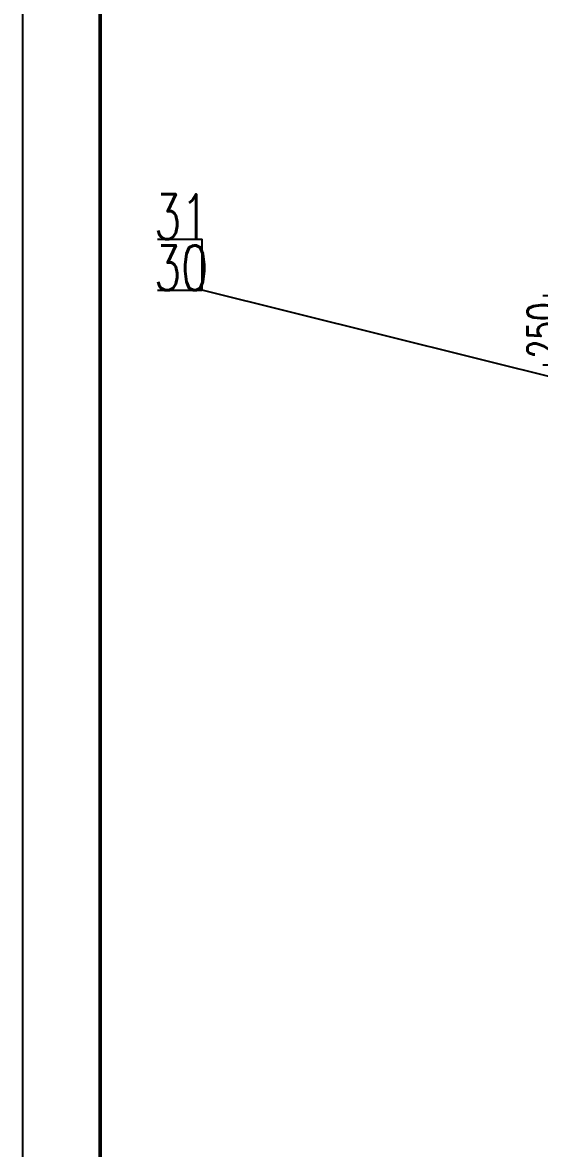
# Model space of a CAD drawing. Extents: x 4061 to 20693, y -5077 to 18471.
# Drawn here: x 4061 to 5925, y 10013 to 14080 of the extents above; entities that cross this region are included whole.
import ezdxf
from ezdxf.enums import TextEntityAlignment as Align

# ---------------------------------------------------------------- set-up
doc = ezdxf.new("R2010")
doc.units = 0
doc.header["$LTSCALE"] = 280
doc.header["$MEASUREMENT"] = 0
doc.header["$PDMODE"] = 3
doc.layers.get('0').update_dxf_attribs({"linetype": 'CONTINUOUS'})
doc.layers.get('DEFPOINTS').update_dxf_attribs({"linetype": 'CONTINUOUS'})
for name, color, linetype in [('3', 6, 'CONTINUOUS'), ('4', 5, 'CONTINUOUS'), ('B', 7, 'CONTINUOUS')]:
    doc.layers.add(name, color=color, linetype=linetype)
doc.styles.add('HZ', font='txt', dxfattribs={"width": 0.7, "bigfont": 'hztxt'})
doc.dimstyles.get("Standard").update_dxf_attribs({"dimtxt": 0.18, "dimasz": 0.18, "dimexe": 0.18, "dimexo": 0.0625, "dimgap": 0.09, "dimtad": 0, "dimtih": 1, "dimtoh": 1, "dimdec": 4, "dimzin": 0, "dimdsep": 46, "dimtxsty": 'Standard', "dimcen": 0.09, "dimadec": 0, "dimazin": 0, "dimtfac": 1, "dimtdec": 4, "dimtofl": 0, "dimtmove": 0, "dimatfit": 3, "dimfxl": 1, "dimtolj": 1, "dimtzin": 0, "dimarcsym": 0})

# ---------------------------------------------------------------- blocks, each defined once
blk = doc.blocks.new('*D21')
at = {"color": 0, "linetype": 'ByBlock', "transparency": 16777216}
for p, q in [((6007.8, 13310.2), (6007.8, 13422.2)), ((6253.2, 13198.2), (5937.8, 13198.2)), ((6007.8, 12948.2), (6007.8, 13198.2)), ((6504.2, 12948.2), (5937.8, 12948.2)), ((6007.8, 12836.2), (6007.8, 12724.2))]:
    blk.add_line(p, q, dxfattribs=at)
for points in [[(5989.2, 13310.2), (6026.5, 13310.2), (6007.8, 13198.2)], [(5989.2, 12836.2), (6026.5, 12836.2), (6007.8, 12948.2)]]:
    blk.add_solid(points, dxfattribs=at)
at = {"layer": 'DEFPOINTS', "color": 0, "linetype": 'ByBlock', "transparency": 16777216}
for p in [(6007.8, 13198.2), (6253.2, 13198.2), (6504.2, 12948.2)]:
    blk.add_point(p, dxfattribs=at)
at = {"color": 0, "linetype": 'ByBlock', "transparency": 16777216, "insert": (5937.8, 13073.2), "char_height": 112, "attachment_point": 5, "rotation": 90, "style": 'HZ'}
blk.add_mtext('\\A1;250', dxfattribs=at)
blk = doc.blocks.new('件号1')
at = {"layer": 'B'}
blk.add_line((0, 0), (6, 0), dxfattribs=at)
at = {"layer": 'B', "style": 'HZ', "width": 0.7}
blk.add_attdef('JH', text='', height=6, dxfattribs=at).set_placement((3.18, 0), align=Align.CENTER)

msp = doc.modelspace()

# ---------------------------------------------------------------- linework, layer by layer
at = {"layer": '3'}
msp.add_lwpolyline([(20692.69809, -5076.57594), (20692.69809, 18471.42406), (4060.69809, 18471.42406), (4060.69809, -5076.57594)], close=True, dxfattribs=at)
at = {"layer": '4', "const_width": 14}
msp.add_lwpolyline([(20412.69809, -4796.57594), (20412.69809, 18191.42406), (4340.69809, 18191.42406), (4340.69809, -4796.57594)], close=True, dxfattribs=at)
at = {"layer": 'B'}
for p, q in [((4709.169, 13113.05084), (4709.169, 13298.05084)), ((6375.0667, 12697.96522), (4709.169, 13113.05084))]:
    msp.add_line(p, q, dxfattribs=at)

# ---------------------------------------------------------------- block references
at = {"layer": 'B', "xscale": 27, "yscale": 27, "zscale": 27}
for p, values in [((4547.169, 13298.05084), {'JH': '31'}), ((4547.169, 13113.05084), {'JH': '30'})]:
    msp.add_blockref('件号1', p, dxfattribs=at).add_auto_attribs(values)

# ---------------------------------------------------------------- dimensions: what is measured, and where the dimension line sits
at = {"layer": 'B'}
dim = msp.add_linear_dim(base=(6007.821, 13093.13672), p1=(6504.20793, 12843.13672), p2=(6253.24454, 13093.13672), angle=270, dimstyle='Standard', override={"dimtxt": 112, "dimasz": 112, "dimexe": 70, "dimexo": 0, "dimgap": 14, "dimtad": 1, "dimtih": 0, "dimtoh": 0, "dimzin": 8, "dimtxsty": 'HZ', "dimcen": 56, "dimtofl": 1}, dxfattribs=at)
dim.commit()
dim.dimension.update_dxf_attribs({"geometry": '*D21', "text_midpoint": (5937.821, 13268.13672), "insert": (0, -105.02323)})

doc.saveas('drawing.dxf')
